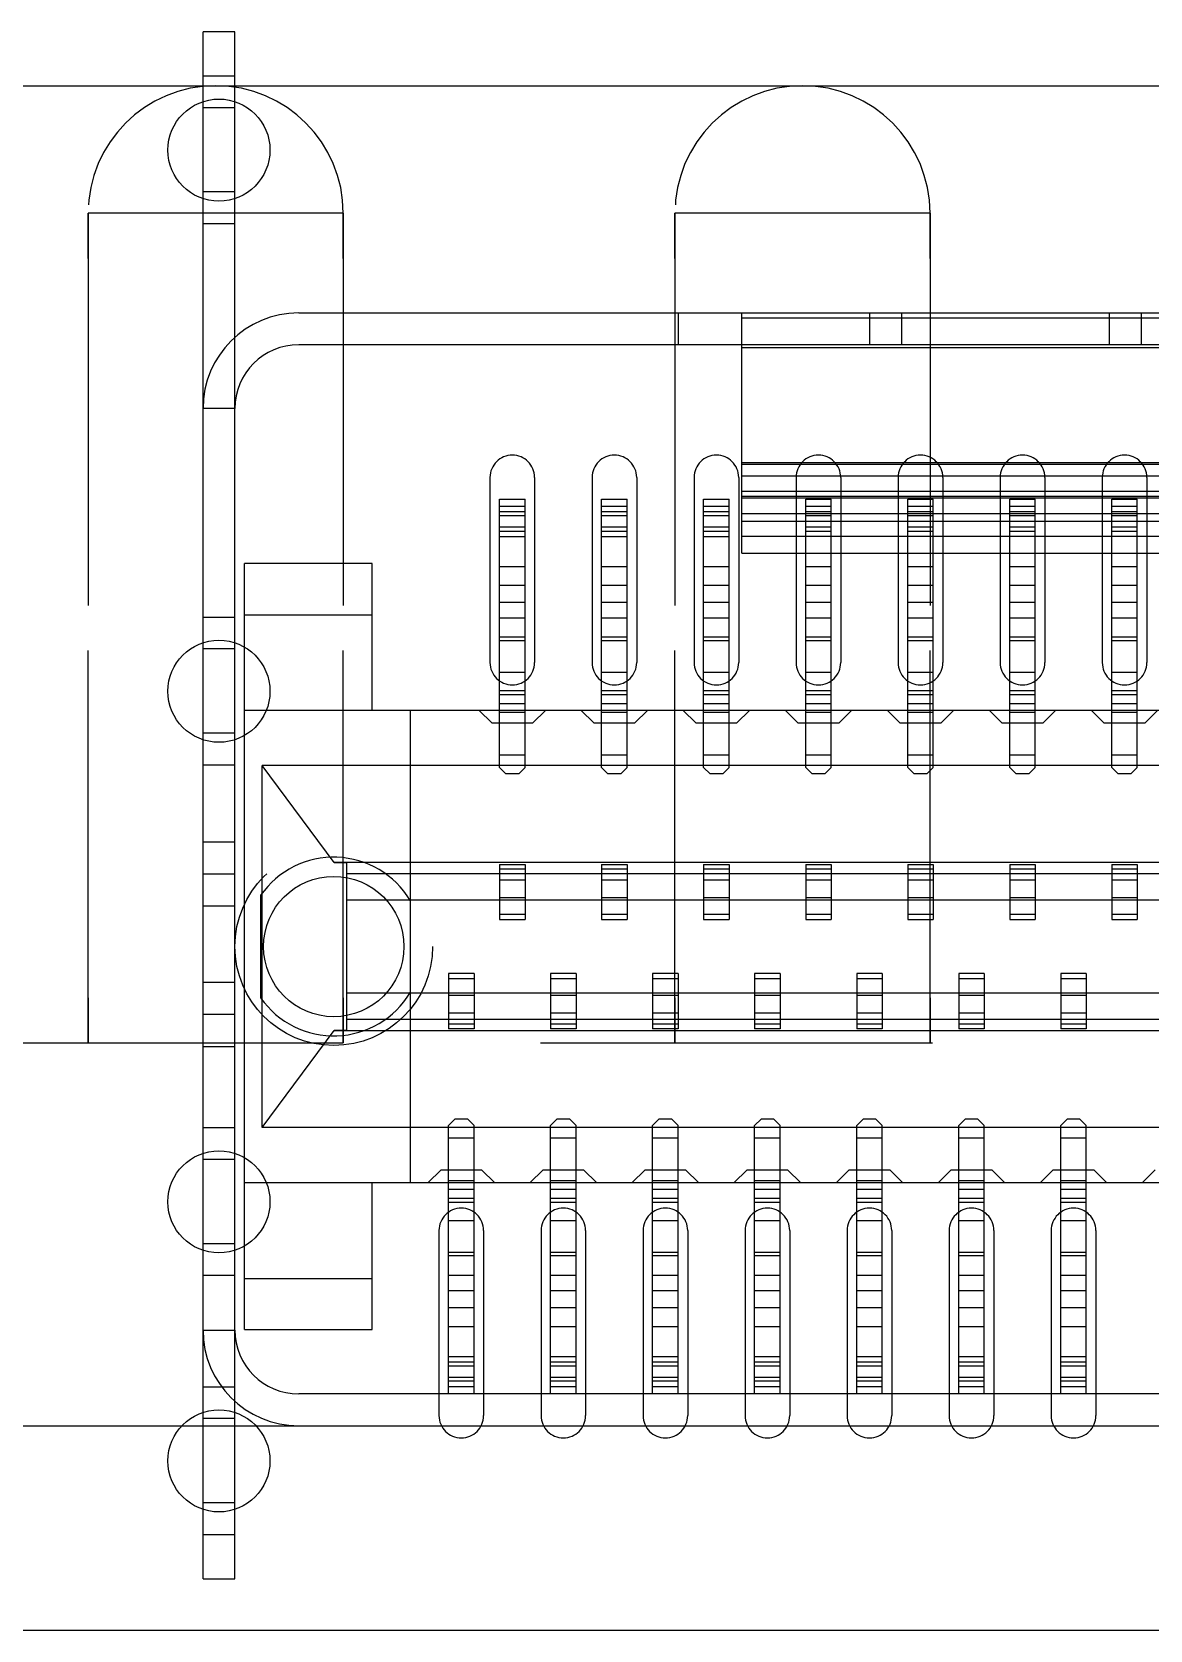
# Model space of a CAD drawing. Header units: millimetres. Extents: x 753 to 1632, y 352 to 973.
# Drawn here: x 1023.68 to 1032.45, y 761.05 to 773.57 of the extents above; entities that cross this region are included whole.
import ezdxf

# ---------------------------------------------------------------- set-up
doc = ezdxf.new("R2010")
doc.units = ezdxf.units.MM
doc.header["$LTSCALE"] = 30.734
doc.linetypes.add('HIDDEN', pattern=[0.2, 0.1, -0.1])
doc.layers.get('0').update_dxf_attribs({"linetype": 'CONTINUOUS'})
for name, color, linetype in [('02___PRT_ALL_AXES', 7, 'CONTINUOUS'), ('5_ALL_CURVES', 7, 'CONTINUOUS'), ('CURVES', 7, 'CONTINUOUS'), ('DEFAULT_2', 8, 'HIDDEN')]:
    doc.layers.add(name, color=color, linetype=linetype)

msp = doc.modelspace()

# ---------------------------------------------------------------- linework, layer by layer
at = {"color": 6, "linetype": 'Continuous'}
for p, q in [((1025.02568, 761.44797), (1025.02568, 773.56867)), ((1025.27568, 773.56867), (1025.02568, 773.56867)), ((1025.27568, 761.44797), (1025.27568, 773.56867)), ((1025.02568, 773.22524), (1025.27568, 773.22524)), ((1025.27568, 772.97524), (1025.02568, 772.97524)), ((1025.27568, 772.31524), (1025.02568, 772.31524)), ((1025.27568, 772.06524), (1025.02568, 772.06524)), ((1025.77568, 771.36797), (1042.32568, 771.36797)), ((1028.75068, 771.36797), (1028.75068, 771.11797)), ((1029.25068, 769.48496), (1029.25068, 771.36797)), ((1038.85068, 771.32622), (1029.25068, 771.32622)), ((1030.25068, 771.36797), (1030.25068, 771.11797)), ((1030.50068, 771.36797), (1030.50068, 771.11797)), ((1032.13068, 771.36797), (1032.13068, 771.11797)), ((1032.38068, 771.36797), (1032.38068, 771.11797)), ((1042.32568, 771.11797), (1025.77568, 771.11797)), ((1029.25068, 771.09704), (1038.85068, 771.09704)), ((1025.27568, 770.61797), (1025.02568, 770.61797)), ((1029.25068, 770.19643), (1038.85068, 770.19643)), ((1038.85068, 770.17959), (1029.25068, 770.17959)), ((1029.25068, 770.09172), (1038.85068, 770.09172)), ((1038.85068, 769.9673), (1029.25068, 769.9673)), ((1038.85068, 769.92959), (1029.25068, 769.92959)), ((1038.85068, 769.91495), (1029.25068, 769.91495)), ((1027.35068, 767.80494), (1027.35068, 769.90864)), ((1027.35068, 769.90856), (1027.55068, 769.90856)), ((1027.55068, 769.84965), (1027.35068, 769.84965)), ((1027.55068, 769.80823), (1027.35068, 769.80823)), ((1027.55068, 767.80494), (1027.55068, 769.90864)), ((1028.15068, 767.80494), (1028.15068, 769.90864)), ((1028.15068, 769.90856), (1028.35068, 769.90856)), ((1028.35068, 769.84965), (1028.15068, 769.84965)), ((1028.35068, 769.80823), (1028.15068, 769.80823)), ((1028.35068, 767.80494), (1028.35068, 769.90864)), ((1028.95068, 767.80494), (1028.95068, 769.90864)), ((1028.95068, 769.90856), (1029.15068, 769.90856)), ((1029.15068, 769.84965), (1028.95068, 769.84965)), ((1029.15068, 769.80823), (1028.95068, 769.80823)), ((1029.15068, 767.80494), (1029.15068, 769.90864)), ((1038.85068, 769.79354), (1029.25068, 769.79354)), ((1029.75068, 767.80494), (1029.75068, 769.90864)), ((1029.75068, 769.90856), (1029.95068, 769.90856)), ((1029.95068, 769.84965), (1029.75068, 769.84965)), ((1029.95068, 769.80823), (1029.75068, 769.80823)), ((1029.95068, 767.80494), (1029.95068, 769.90864)), ((1030.55068, 767.80494), (1030.55068, 769.90864)), ((1030.55068, 769.90856), (1030.75068, 769.90856)), ((1030.75068, 769.84965), (1030.55068, 769.84965)), ((1030.75068, 769.80823), (1030.55068, 769.80823)), ((1030.75068, 767.80494), (1030.75068, 769.90864)), ((1031.35068, 767.80494), (1031.35068, 769.90864)), ((1031.35068, 769.90856), (1031.55068, 769.90856)), ((1031.55068, 769.84965), (1031.35068, 769.84965)), ((1031.55068, 769.80823), (1031.35068, 769.80823)), ((1031.55068, 767.80494), (1031.55068, 769.90864)), ((1032.15068, 767.80494), (1032.15068, 769.90864)), ((1032.15068, 769.90856), (1032.35068, 769.90856)), ((1032.35068, 769.84965), (1032.15068, 769.84965)), ((1032.35068, 769.80823), (1032.15068, 769.80823)), ((1032.35068, 767.80494), (1032.35068, 769.90864)), ((1027.35068, 769.77894), (1027.55068, 769.77894)), ((1027.55068, 769.68752), (1027.35068, 769.68752)), ((1028.15068, 769.77894), (1028.35068, 769.77894)), ((1028.35068, 769.68752), (1028.15068, 769.68752)), ((1028.95068, 769.77894), (1029.15068, 769.77894)), ((1029.15068, 769.68752), (1028.95068, 769.68752)), ((1029.25068, 769.73496), (1038.85068, 769.73496)), ((1029.75068, 769.77894), (1029.95068, 769.77894)), ((1029.95068, 769.68752), (1029.75068, 769.68752)), ((1030.55068, 769.77894), (1030.75068, 769.77894)), ((1030.75068, 769.68752), (1030.55068, 769.68752)), ((1031.35068, 769.77894), (1031.55068, 769.77894)), ((1031.55068, 769.68752), (1031.35068, 769.68752)), ((1032.15068, 769.77894), (1032.35068, 769.77894)), ((1032.35068, 769.68752), (1032.15068, 769.68752)), ((1027.55068, 769.65583), (1027.35068, 769.65583)), ((1027.35068, 769.61681), (1027.55068, 769.61681)), ((1028.35068, 769.65583), (1028.15068, 769.65583)), ((1028.15068, 769.61681), (1028.35068, 769.61681)), ((1029.15068, 769.65583), (1028.95068, 769.65583)), ((1028.95068, 769.61681), (1029.15068, 769.61681)), ((1038.85068, 769.61676), (1029.25068, 769.61676)), ((1029.95068, 769.65583), (1029.75068, 769.65583)), ((1030.75068, 769.65583), (1030.55068, 769.65583)), ((1031.55068, 769.65583), (1031.35068, 769.65583)), ((1032.35068, 769.65583), (1032.15068, 769.65583)), ((1029.25068, 769.48496), (1038.85068, 769.48496)), ((1025.35068, 763.40297), (1025.35068, 769.40297)), ((1026.35068, 769.40297), (1025.35068, 769.40297)), ((1026.35068, 768.25494), (1026.35068, 769.40297)), ((1027.55068, 769.37912), (1027.35068, 769.37912)), ((1028.35068, 769.37912), (1028.15068, 769.37912)), ((1029.15068, 769.37912), (1028.95068, 769.37912)), ((1029.95068, 769.37912), (1029.75068, 769.37912)), ((1030.75068, 769.37912), (1030.55068, 769.37912)), ((1031.55068, 769.37912), (1031.35068, 769.37912)), ((1032.35068, 769.37912), (1032.15068, 769.37912)), ((1027.55068, 769.23129), (1027.35068, 769.23129)), ((1028.35068, 769.23129), (1028.15068, 769.23129)), ((1029.15068, 769.23129), (1028.95068, 769.23129)), ((1029.95068, 769.23129), (1029.75068, 769.23129)), ((1030.75068, 769.23129), (1030.55068, 769.23129)), ((1031.55068, 769.23129), (1031.35068, 769.23129)), ((1032.35068, 769.23129), (1032.15068, 769.23129)), ((1027.35068, 769.09985), (1027.55068, 769.09985)), ((1028.15068, 769.09985), (1028.35068, 769.09985)), ((1028.95068, 769.09985), (1029.15068, 769.09985)), ((1029.75068, 769.09985), (1029.95068, 769.09985)), ((1030.55068, 769.09985), (1030.75068, 769.09985)), ((1031.35068, 769.09985), (1031.55068, 769.09985)), ((1032.15068, 769.09985), (1032.35068, 769.09985)), ((1025.02568, 768.98454), (1025.27568, 768.98454)), ((1025.35068, 769.00297), (1026.35068, 769.00297)), ((1027.35068, 768.97912), (1027.55068, 768.97912)), ((1028.15068, 768.97912), (1028.35068, 768.97912)), ((1028.95068, 768.97912), (1029.15068, 768.97912)), ((1029.75068, 768.97912), (1029.95068, 768.97912)), ((1030.55068, 768.97912), (1030.75068, 768.97912)), ((1031.35068, 768.97912), (1031.55068, 768.97912)), ((1032.15068, 768.97912), (1032.35068, 768.97912)), ((1027.55068, 768.82672), (1027.35068, 768.82672)), ((1027.55068, 768.79743), (1027.35068, 768.79743)), ((1028.35068, 768.82672), (1028.15068, 768.82672)), ((1028.35068, 768.79743), (1028.15068, 768.79743)), ((1029.15068, 768.82672), (1028.95068, 768.82672)), ((1029.15068, 768.79743), (1028.95068, 768.79743)), ((1029.95068, 768.82672), (1029.75068, 768.82672)), ((1029.95068, 768.79743), (1029.75068, 768.79743)), ((1030.75068, 768.82672), (1030.55068, 768.82672)), ((1030.75068, 768.79743), (1030.55068, 768.79743)), ((1031.55068, 768.82672), (1031.35068, 768.82672)), ((1031.55068, 768.79743), (1031.35068, 768.79743)), ((1032.35068, 768.82672), (1032.15068, 768.82672)), ((1032.35068, 768.79743), (1032.15068, 768.79743)), ((1025.27568, 768.73454), (1025.02568, 768.73454)), ((1027.55068, 768.55058), (1027.35068, 768.55058)), ((1028.35068, 768.55058), (1028.15068, 768.55058)), ((1029.15068, 768.55058), (1028.95068, 768.55058)), ((1029.95068, 768.55058), (1029.75068, 768.55058)), ((1030.75068, 768.55058), (1030.55068, 768.55058)), ((1031.55068, 768.55058), (1031.35068, 768.55058)), ((1032.35068, 768.55058), (1032.15068, 768.55058)), ((1027.35068, 768.40916), (1027.55068, 768.40916)), ((1028.15068, 768.40916), (1028.35068, 768.40916)), ((1028.95068, 768.40916), (1029.15068, 768.40916)), ((1029.75068, 768.40916), (1029.95068, 768.40916)), ((1030.55068, 768.40916), (1030.75068, 768.40916)), ((1031.35068, 768.40916), (1031.55068, 768.40916)), ((1032.15068, 768.40916), (1032.35068, 768.40916)), ((1027.35068, 768.3777), (1027.55068, 768.3777)), ((1027.55068, 768.30345), (1027.35068, 768.30345)), ((1028.15068, 768.3777), (1028.35068, 768.3777)), ((1028.35068, 768.30345), (1028.15068, 768.30345)), ((1028.95068, 768.3777), (1029.15068, 768.3777)), ((1029.15068, 768.30345), (1028.95068, 768.30345)), ((1029.75068, 768.3777), (1029.95068, 768.3777)), ((1029.95068, 768.30345), (1029.75068, 768.30345)), ((1030.55068, 768.3777), (1030.75068, 768.3777)), ((1030.75068, 768.30345), (1030.55068, 768.30345)), ((1031.35068, 768.3777), (1031.55068, 768.3777)), ((1031.55068, 768.30345), (1031.35068, 768.30345)), ((1032.15068, 768.3777), (1032.35068, 768.3777)), ((1032.35068, 768.30345), (1032.15068, 768.30345)), ((1025.35068, 768.25494), (1042.75068, 768.25494)), ((1026.65068, 768.25494), (1026.65068, 764.55101)), ((1027.18863, 768.25494), (1027.29191, 768.15345)), ((1027.55068, 768.23628), (1027.35068, 768.23628)), ((1027.71273, 768.25494), (1027.60946, 768.15345)), ((1027.98863, 768.25494), (1028.09191, 768.15345)), ((1028.35068, 768.23628), (1028.15068, 768.23628)), ((1028.51273, 768.25494), (1028.40946, 768.15345)), ((1028.78863, 768.25494), (1028.89191, 768.15345)), ((1029.15068, 768.23628), (1028.95068, 768.23628)), ((1029.31273, 768.25494), (1029.20946, 768.15345)), ((1029.58863, 768.25494), (1029.69191, 768.15345)), ((1029.95068, 768.23628), (1029.75068, 768.23628)), ((1030.11273, 768.25494), (1030.00946, 768.15345)), ((1030.38863, 768.25494), (1030.49191, 768.15345)), ((1030.75068, 768.23628), (1030.55068, 768.23628)), ((1030.91273, 768.25494), (1030.80946, 768.15345)), ((1031.18863, 768.25494), (1031.29191, 768.15345)), ((1031.55068, 768.23628), (1031.35068, 768.23628)), ((1031.71273, 768.25494), (1031.60946, 768.15345)), ((1031.98863, 768.25494), (1032.09191, 768.15345)), ((1032.35068, 768.23628), (1032.15068, 768.23628)), ((1032.51273, 768.25494), (1032.40946, 768.15345)), ((1025.27568, 768.07454), (1025.02568, 768.07454)), ((1027.60946, 768.15345), (1027.29191, 768.15345)), ((1028.40946, 768.15345), (1028.09191, 768.15345)), ((1029.20946, 768.15345), (1028.89191, 768.15345)), ((1030.00946, 768.15345), (1029.69191, 768.15345)), ((1030.80946, 768.15345), (1030.49191, 768.15345)), ((1031.60946, 768.15345), (1031.29191, 768.15345)), ((1032.40946, 768.15345), (1032.09191, 768.15345)), ((1025.27568, 767.82454), (1025.02568, 767.82454)), ((1025.49028, 764.98502), (1025.49028, 767.82092)), ((1026.0543, 767.06167), (1025.49028, 767.82092)), ((1042.61108, 767.82092), (1025.49028, 767.82092)), ((1027.35068, 767.90494), (1027.55068, 767.90494)), ((1027.35068, 767.80494), (1027.40068, 767.75494)), ((1027.55068, 767.80494), (1027.50068, 767.75494)), ((1028.15068, 767.90494), (1028.35068, 767.90494)), ((1028.15068, 767.80494), (1028.20068, 767.75494)), ((1028.35068, 767.80494), (1028.30068, 767.75494)), ((1028.95068, 767.90494), (1029.15068, 767.90494)), ((1028.95068, 767.80494), (1029.00068, 767.75494)), ((1029.15068, 767.80494), (1029.10068, 767.75494)), ((1029.75068, 767.90494), (1029.95068, 767.90494)), ((1029.75068, 767.80494), (1029.80068, 767.75494)), ((1029.95068, 767.80494), (1029.90068, 767.75494)), ((1030.55068, 767.90494), (1030.75068, 767.90494)), ((1030.55068, 767.80494), (1030.60068, 767.75494)), ((1030.75068, 767.80494), (1030.70068, 767.75494)), ((1031.35068, 767.90494), (1031.55068, 767.90494)), ((1031.35068, 767.80494), (1031.40068, 767.75494)), ((1031.55068, 767.80494), (1031.50068, 767.75494)), ((1032.15068, 767.90494), (1032.35068, 767.90494)), ((1032.15068, 767.80494), (1032.20068, 767.75494)), ((1032.35068, 767.80494), (1032.30068, 767.75494)), ((1027.50068, 767.75494), (1027.40068, 767.75494)), ((1028.30068, 767.75494), (1028.20068, 767.75494)), ((1029.10068, 767.75494), (1029.00068, 767.75494)), ((1029.90068, 767.75494), (1029.80068, 767.75494)), ((1030.70068, 767.75494), (1030.60068, 767.75494)), ((1031.50068, 767.75494), (1031.40068, 767.75494)), ((1032.30068, 767.75494), (1032.20068, 767.75494)), ((1025.27568, 767.22075), (1025.02568, 767.22075)), ((1042.04706, 767.06167), (1026.0543, 767.06167)), ((1026.0543, 767.06167), (1026.15068, 767.0594)), ((1026.15068, 767.0594), (1026.15068, 765.74654)), ((1027.35068, 767.04662), (1027.35068, 766.61521)), ((1027.35068, 767.04662), (1027.55068, 767.04662)), ((1027.55068, 767.04662), (1027.55068, 766.61521)), ((1028.15068, 767.04662), (1028.15068, 766.61521)), ((1028.15068, 767.04662), (1028.35068, 767.04662)), ((1028.35068, 767.04662), (1028.35068, 766.61521)), ((1028.95068, 767.04662), (1028.95068, 766.61521)), ((1028.95068, 767.04662), (1029.15068, 767.04662)), ((1029.15068, 767.04662), (1029.15068, 766.61521)), ((1029.75068, 767.04662), (1029.75068, 766.61521)), ((1029.75068, 767.04662), (1029.95068, 767.04662)), ((1029.95068, 767.04662), (1029.95068, 766.61521)), ((1030.55068, 767.04662), (1030.55068, 766.61521)), ((1030.55068, 767.04662), (1030.75068, 767.04662)), ((1030.75068, 767.04662), (1030.75068, 766.61521)), ((1031.35068, 767.04662), (1031.35068, 766.61521)), ((1031.35068, 767.04662), (1031.55068, 767.04662)), ((1031.55068, 767.04662), (1031.55068, 766.61521)), ((1032.15068, 767.04662), (1032.15068, 766.61521)), ((1032.15068, 767.04662), (1032.35068, 767.04662)), ((1032.35068, 767.04662), (1032.35068, 766.61521)), ((1025.27568, 766.97075), (1025.02568, 766.97075)), ((1041.95068, 766.97146), (1026.15068, 766.97146)), ((1027.55068, 767.00836), (1027.35068, 767.00836)), ((1027.35068, 766.92477), (1027.55068, 766.92477)), ((1028.35068, 767.00836), (1028.15068, 767.00836)), ((1028.15068, 766.92477), (1028.35068, 766.92477)), ((1029.15068, 767.00836), (1028.95068, 767.00836)), ((1028.95068, 766.92477), (1029.15068, 766.92477)), ((1029.95068, 767.00836), (1029.75068, 767.00836)), ((1029.75068, 766.92477), (1029.95068, 766.92477)), ((1030.75068, 767.00836), (1030.55068, 767.00836)), ((1030.55068, 766.92477), (1030.75068, 766.92477)), ((1031.55068, 767.00836), (1031.35068, 767.00836)), ((1031.35068, 766.92477), (1031.55068, 766.92477)), ((1032.35068, 767.00836), (1032.15068, 767.00836)), ((1032.15068, 766.92477), (1032.35068, 766.92477)), ((1025.47768, 766.80506), (1025.47768, 766.00089)), ((1027.35068, 766.78691), (1027.55068, 766.78691)), ((1028.15068, 766.78691), (1028.35068, 766.78691)), ((1028.95068, 766.78691), (1029.15068, 766.78691)), ((1029.75068, 766.78691), (1029.95068, 766.78691)), ((1030.55068, 766.78691), (1030.75068, 766.78691)), ((1031.35068, 766.78691), (1031.55068, 766.78691)), ((1032.15068, 766.78691), (1032.35068, 766.78691)), ((1025.02568, 766.72075), (1025.27568, 766.72075)), ((1026.15068, 766.76797), (1041.95068, 766.76797)), ((1027.55068, 766.65452), (1027.35068, 766.65452)), ((1027.35068, 766.61521), (1027.55068, 766.61521)), ((1028.35068, 766.65452), (1028.15068, 766.65452)), ((1028.15068, 766.61521), (1028.35068, 766.61521)), ((1029.15068, 766.65452), (1028.95068, 766.65452)), ((1028.95068, 766.61521), (1029.15068, 766.61521)), ((1029.95068, 766.65452), (1029.75068, 766.65452)), ((1029.75068, 766.61521), (1029.95068, 766.61521)), ((1030.75068, 766.65452), (1030.55068, 766.65452)), ((1030.55068, 766.61521), (1030.75068, 766.61521)), ((1031.55068, 766.65452), (1031.35068, 766.65452)), ((1031.35068, 766.61521), (1031.55068, 766.61521)), ((1032.35068, 766.65452), (1032.15068, 766.65452)), ((1032.15068, 766.61521), (1032.35068, 766.61521)), ((1026.95068, 766.19074), (1026.95068, 765.75933)), ((1027.15068, 766.19074), (1026.95068, 766.19074)), ((1027.15068, 766.19074), (1027.15068, 765.75933)), ((1027.75068, 766.19074), (1027.75068, 765.75933)), ((1027.95068, 766.19074), (1027.75068, 766.19074)), ((1027.95068, 766.19074), (1027.95068, 765.75933)), ((1028.55068, 766.19074), (1028.55068, 765.75933)), ((1028.75068, 766.19074), (1028.55068, 766.19074)), ((1028.75068, 766.19074), (1028.75068, 765.75933)), ((1029.35068, 766.19074), (1029.35068, 765.75933)), ((1029.55068, 766.19074), (1029.35068, 766.19074)), ((1029.55068, 766.19074), (1029.55068, 765.75933)), ((1030.15068, 766.19074), (1030.15068, 765.75933)), ((1030.35068, 766.19074), (1030.15068, 766.19074)), ((1030.35068, 766.19074), (1030.35068, 765.75933)), ((1030.95068, 766.19074), (1030.95068, 765.75933)), ((1031.15068, 766.19074), (1030.95068, 766.19074)), ((1031.15068, 766.19074), (1031.15068, 765.75933)), ((1031.75068, 766.19074), (1031.75068, 765.75933)), ((1031.95068, 766.19074), (1031.75068, 766.19074)), ((1031.95068, 766.19074), (1031.95068, 765.75933)), ((1025.27568, 766.12075), (1025.02568, 766.12075)), ((1041.95068, 766.03797), (1026.15068, 766.03797)), ((1026.95068, 766.15143), (1027.15068, 766.15143)), ((1027.75068, 766.15143), (1027.95068, 766.15143)), ((1028.55068, 766.15143), (1028.75068, 766.15143)), ((1029.35068, 766.15143), (1029.55068, 766.15143)), ((1030.15068, 766.15143), (1030.35068, 766.15143)), ((1030.95068, 766.15143), (1031.15068, 766.15143)), ((1031.75068, 766.15143), (1031.95068, 766.15143)), ((1027.15068, 766.01904), (1026.95068, 766.01904)), ((1027.95068, 766.01904), (1027.75068, 766.01904)), ((1028.75068, 766.01904), (1028.55068, 766.01904)), ((1029.55068, 766.01904), (1029.35068, 766.01904)), ((1030.35068, 766.01904), (1030.15068, 766.01904)), ((1031.15068, 766.01904), (1030.95068, 766.01904)), ((1031.95068, 766.01904), (1031.75068, 766.01904)), ((1025.27568, 765.87075), (1025.02568, 765.87075)), ((1026.15068, 765.83448), (1041.95068, 765.83448)), ((1027.15068, 765.88118), (1026.95068, 765.88118)), ((1026.95068, 765.79758), (1027.15068, 765.79758)), ((1027.95068, 765.88118), (1027.75068, 765.88118)), ((1027.75068, 765.79758), (1027.95068, 765.79758)), ((1028.75068, 765.88118), (1028.55068, 765.88118)), ((1028.55068, 765.79758), (1028.75068, 765.79758)), ((1029.55068, 765.88118), (1029.35068, 765.88118)), ((1029.35068, 765.79758), (1029.55068, 765.79758)), ((1030.35068, 765.88118), (1030.15068, 765.88118)), ((1030.15068, 765.79758), (1030.35068, 765.79758)), ((1031.15068, 765.88118), (1030.95068, 765.88118)), ((1030.95068, 765.79758), (1031.15068, 765.79758)), ((1031.95068, 765.88118), (1031.75068, 765.88118)), ((1031.75068, 765.79758), (1031.95068, 765.79758)), ((1025.49028, 764.98502), (1026.0543, 765.74428)), ((1026.15068, 765.74654), (1026.0543, 765.74428)), ((1026.0543, 765.74428), (1042.04706, 765.74428)), ((1027.15068, 765.75933), (1026.95068, 765.75933)), ((1027.95068, 765.75933), (1027.75068, 765.75933)), ((1028.75068, 765.75933), (1028.55068, 765.75933)), ((1029.55068, 765.75933), (1029.35068, 765.75933)), ((1030.35068, 765.75933), (1030.15068, 765.75933)), ((1031.15068, 765.75933), (1030.95068, 765.75933)), ((1031.95068, 765.75933), (1031.75068, 765.75933)), ((1025.02568, 765.62075), (1025.27568, 765.62075)), ((1027.00068, 765.05101), (1026.95068, 765.00101)), ((1027.10068, 765.05101), (1027.00068, 765.05101)), ((1027.10068, 765.05101), (1027.15068, 765.00101)), ((1027.80068, 765.05101), (1027.75068, 765.00101)), ((1027.90068, 765.05101), (1027.80068, 765.05101)), ((1027.90068, 765.05101), (1027.95068, 765.00101)), ((1028.60068, 765.05101), (1028.55068, 765.00101)), ((1028.70068, 765.05101), (1028.60068, 765.05101)), ((1028.70068, 765.05101), (1028.75068, 765.00101)), ((1029.40068, 765.05101), (1029.35068, 765.00101)), ((1029.50068, 765.05101), (1029.40068, 765.05101)), ((1029.50068, 765.05101), (1029.55068, 765.00101)), ((1030.20068, 765.05101), (1030.15068, 765.00101)), ((1030.30068, 765.05101), (1030.20068, 765.05101)), ((1030.30068, 765.05101), (1030.35068, 765.00101)), ((1031.00068, 765.05101), (1030.95068, 765.00101)), ((1031.10068, 765.05101), (1031.00068, 765.05101)), ((1031.10068, 765.05101), (1031.15068, 765.00101)), ((1031.80068, 765.05101), (1031.75068, 765.00101)), ((1031.90068, 765.05101), (1031.80068, 765.05101)), ((1031.90068, 765.05101), (1031.95068, 765.00101)), ((1025.02568, 764.98454), (1025.27568, 764.98454)), ((1042.61108, 764.98502), (1025.49028, 764.98502)), ((1026.95068, 762.8973), (1026.95068, 765.00101)), ((1027.15068, 762.8973), (1027.15068, 765.00101)), ((1027.75068, 762.8973), (1027.75068, 765.00101)), ((1027.95068, 762.8973), (1027.95068, 765.00101)), ((1028.55068, 762.8973), (1028.55068, 765.00101)), ((1028.75068, 762.8973), (1028.75068, 765.00101)), ((1029.35068, 762.8973), (1029.35068, 765.00101)), ((1029.55068, 762.8973), (1029.55068, 765.00101)), ((1030.15068, 762.8973), (1030.15068, 765.00101)), ((1030.35068, 762.8973), (1030.35068, 765.00101)), ((1030.95068, 762.8973), (1030.95068, 765.00101)), ((1031.15068, 762.8973), (1031.15068, 765.00101)), ((1031.75068, 762.8973), (1031.75068, 765.00101)), ((1031.95068, 762.8973), (1031.95068, 765.00101)), ((1027.15068, 764.90101), (1026.95068, 764.90101)), ((1027.95068, 764.90101), (1027.75068, 764.90101)), ((1028.75068, 764.90101), (1028.55068, 764.90101)), ((1029.55068, 764.90101), (1029.35068, 764.90101)), ((1030.35068, 764.90101), (1030.15068, 764.90101)), ((1031.15068, 764.90101), (1030.95068, 764.90101)), ((1031.95068, 764.90101), (1031.75068, 764.90101)), ((1025.27568, 764.73454), (1025.02568, 764.73454)), ((1026.89191, 764.65249), (1026.78863, 764.55101)), ((1026.89191, 764.65249), (1027.20946, 764.65249)), ((1027.20946, 764.65249), (1027.31273, 764.55101)), ((1027.69191, 764.65249), (1027.58863, 764.55101)), ((1027.69191, 764.65249), (1028.00946, 764.65249)), ((1028.00946, 764.65249), (1028.11273, 764.55101)), ((1028.49191, 764.65249), (1028.38863, 764.55101)), ((1028.49191, 764.65249), (1028.80946, 764.65249)), ((1028.80946, 764.65249), (1028.91273, 764.55101)), ((1029.29191, 764.65249), (1029.18863, 764.55101)), ((1029.29191, 764.65249), (1029.60946, 764.65249)), ((1029.60946, 764.65249), (1029.71273, 764.55101)), ((1030.09191, 764.65249), (1029.98863, 764.55101)), ((1030.09191, 764.65249), (1030.40946, 764.65249)), ((1030.40946, 764.65249), (1030.51273, 764.55101)), ((1030.89191, 764.65249), (1030.78863, 764.55101)), ((1030.89191, 764.65249), (1031.20946, 764.65249)), ((1031.20946, 764.65249), (1031.31273, 764.55101)), ((1031.69191, 764.65249), (1031.58863, 764.55101)), ((1031.69191, 764.65249), (1032.00946, 764.65249)), ((1032.00946, 764.65249), (1032.11273, 764.55101)), ((1032.49191, 764.65249), (1032.38863, 764.55101)), ((1042.75068, 764.55101), (1025.35068, 764.55101)), ((1026.35068, 763.40297), (1026.35068, 764.55101)), ((1026.95068, 764.56966), (1027.15068, 764.56966)), ((1027.75068, 764.56966), (1027.95068, 764.56966)), ((1028.55068, 764.56966), (1028.75068, 764.56966)), ((1029.35068, 764.56966), (1029.55068, 764.56966)), ((1030.15068, 764.56966), (1030.35068, 764.56966)), ((1030.95068, 764.56966), (1031.15068, 764.56966)), ((1031.75068, 764.56966), (1031.95068, 764.56966)), ((1026.95068, 764.50249), (1027.15068, 764.50249)), ((1027.15068, 764.42824), (1026.95068, 764.42824)), ((1027.75068, 764.50249), (1027.95068, 764.50249)), ((1027.95068, 764.42824), (1027.75068, 764.42824)), ((1028.55068, 764.50249), (1028.75068, 764.50249)), ((1028.75068, 764.42824), (1028.55068, 764.42824)), ((1029.35068, 764.50249), (1029.55068, 764.50249)), ((1029.55068, 764.42824), (1029.35068, 764.42824)), ((1030.15068, 764.50249), (1030.35068, 764.50249)), ((1030.35068, 764.42824), (1030.15068, 764.42824)), ((1030.95068, 764.50249), (1031.15068, 764.50249)), ((1031.15068, 764.42824), (1030.95068, 764.42824)), ((1031.75068, 764.50249), (1031.95068, 764.50249)), ((1031.95068, 764.42824), (1031.75068, 764.42824)), ((1027.15068, 764.39678), (1026.95068, 764.39678)), ((1027.95068, 764.39678), (1027.75068, 764.39678)), ((1028.75068, 764.39678), (1028.55068, 764.39678)), ((1029.55068, 764.39678), (1029.35068, 764.39678)), ((1030.35068, 764.39678), (1030.15068, 764.39678)), ((1031.15068, 764.39678), (1030.95068, 764.39678)), ((1031.95068, 764.39678), (1031.75068, 764.39678)), ((1026.95068, 764.25536), (1027.15068, 764.25536)), ((1027.75068, 764.25536), (1027.95068, 764.25536)), ((1028.55068, 764.25536), (1028.75068, 764.25536)), ((1029.35068, 764.25536), (1029.55068, 764.25536)), ((1030.15068, 764.25536), (1030.35068, 764.25536)), ((1030.95068, 764.25536), (1031.15068, 764.25536)), ((1031.75068, 764.25536), (1031.95068, 764.25536)), ((1025.27568, 764.07454), (1025.02568, 764.07454)), ((1026.95068, 764.00851), (1027.15068, 764.00851)), ((1027.15068, 763.97922), (1026.95068, 763.97922)), ((1027.75068, 764.00851), (1027.95068, 764.00851)), ((1027.95068, 763.97922), (1027.75068, 763.97922)), ((1028.55068, 764.00851), (1028.75068, 764.00851)), ((1028.75068, 763.97922), (1028.55068, 763.97922)), ((1029.35068, 764.00851), (1029.55068, 764.00851)), ((1029.55068, 763.97922), (1029.35068, 763.97922)), ((1030.15068, 764.00851), (1030.35068, 764.00851)), ((1030.35068, 763.97922), (1030.15068, 763.97922)), ((1030.95068, 764.00851), (1031.15068, 764.00851)), ((1031.15068, 763.97922), (1030.95068, 763.97922)), ((1031.75068, 764.00851), (1031.95068, 764.00851)), ((1031.95068, 763.97922), (1031.75068, 763.97922)), ((1025.27568, 763.82454), (1025.02568, 763.82454)), ((1025.35068, 763.80297), (1026.35068, 763.80297)), ((1027.15068, 763.82682), (1026.95068, 763.82682)), ((1027.95068, 763.82682), (1027.75068, 763.82682)), ((1028.75068, 763.82682), (1028.55068, 763.82682)), ((1029.55068, 763.82682), (1029.35068, 763.82682)), ((1030.35068, 763.82682), (1030.15068, 763.82682)), ((1031.15068, 763.82682), (1030.95068, 763.82682)), ((1031.95068, 763.82682), (1031.75068, 763.82682)), ((1027.15068, 763.7061), (1026.95068, 763.7061)), ((1027.95068, 763.7061), (1027.75068, 763.7061)), ((1028.75068, 763.7061), (1028.55068, 763.7061)), ((1029.55068, 763.7061), (1029.35068, 763.7061)), ((1030.35068, 763.7061), (1030.15068, 763.7061)), ((1031.15068, 763.7061), (1030.95068, 763.7061)), ((1031.95068, 763.7061), (1031.75068, 763.7061)), ((1026.95068, 763.57465), (1027.15068, 763.57465)), ((1027.75068, 763.57465), (1027.95068, 763.57465)), ((1028.55068, 763.57465), (1028.75068, 763.57465)), ((1029.35068, 763.57465), (1029.55068, 763.57465)), ((1030.15068, 763.57465), (1030.35068, 763.57465)), ((1030.95068, 763.57465), (1031.15068, 763.57465)), ((1031.75068, 763.57465), (1031.95068, 763.57465)), ((1025.35068, 763.40297), (1026.35068, 763.40297)), ((1026.95068, 763.42682), (1027.15068, 763.42682)), ((1027.75068, 763.42682), (1027.95068, 763.42682)), ((1028.55068, 763.42682), (1028.75068, 763.42682)), ((1029.35068, 763.42682), (1029.55068, 763.42682)), ((1030.15068, 763.42682), (1030.35068, 763.42682)), ((1030.95068, 763.42682), (1031.15068, 763.42682)), ((1031.75068, 763.42682), (1031.95068, 763.42682)), ((1025.02568, 763.39776), (1025.27568, 763.39776)), ((1027.15068, 763.18914), (1026.95068, 763.18914)), ((1026.95068, 763.15012), (1027.15068, 763.15012)), ((1027.95068, 763.18914), (1027.75068, 763.18914)), ((1027.75068, 763.15012), (1027.95068, 763.15012)), ((1028.75068, 763.18914), (1028.55068, 763.18914)), ((1028.55068, 763.15012), (1028.75068, 763.15012)), ((1029.55068, 763.18914), (1029.35068, 763.18914)), ((1029.35068, 763.15012), (1029.55068, 763.15012)), ((1030.35068, 763.18914), (1030.15068, 763.18914)), ((1030.15068, 763.15012), (1030.35068, 763.15012)), ((1031.15068, 763.18914), (1030.95068, 763.18914)), ((1030.95068, 763.15012), (1031.15068, 763.15012)), ((1031.95068, 763.18914), (1031.75068, 763.18914)), ((1031.75068, 763.15012), (1031.95068, 763.15012)), ((1026.95068, 763.11843), (1027.15068, 763.11843)), ((1027.15068, 763.02701), (1026.95068, 763.02701)), ((1027.75068, 763.11843), (1027.95068, 763.11843)), ((1027.95068, 763.02701), (1027.75068, 763.02701)), ((1028.55068, 763.11843), (1028.75068, 763.11843)), ((1028.75068, 763.02701), (1028.55068, 763.02701)), ((1029.35068, 763.11843), (1029.55068, 763.11843)), ((1029.55068, 763.02701), (1029.35068, 763.02701)), ((1030.15068, 763.11843), (1030.35068, 763.11843)), ((1030.35068, 763.02701), (1030.15068, 763.02701)), ((1030.95068, 763.11843), (1031.15068, 763.11843)), ((1031.15068, 763.02701), (1030.95068, 763.02701)), ((1031.75068, 763.11843), (1031.95068, 763.11843)), ((1031.95068, 763.02701), (1031.75068, 763.02701)), ((1025.02568, 762.95454), (1025.27568, 762.95454)), ((1027.15068, 762.99772), (1026.95068, 762.99772)), ((1026.95068, 762.9563), (1027.15068, 762.9563)), ((1027.95068, 762.99772), (1027.75068, 762.99772)), ((1027.75068, 762.9563), (1027.95068, 762.9563)), ((1028.75068, 762.99772), (1028.55068, 762.99772)), ((1028.55068, 762.9563), (1028.75068, 762.9563)), ((1029.55068, 762.99772), (1029.35068, 762.99772)), ((1029.35068, 762.9563), (1029.55068, 762.9563)), ((1030.35068, 762.99772), (1030.15068, 762.99772)), ((1030.15068, 762.9563), (1030.35068, 762.9563)), ((1031.15068, 762.99772), (1030.95068, 762.99772)), ((1030.95068, 762.9563), (1031.15068, 762.9563)), ((1031.95068, 762.99772), (1031.75068, 762.99772)), ((1031.75068, 762.9563), (1031.95068, 762.9563)), ((1042.87568, 762.89776), (1025.77568, 762.89776)), ((1025.27568, 762.70454), (1025.02568, 762.70454)), ((1025.27568, 762.04454), (1025.02568, 762.04454)), ((1025.27568, 761.79454), (1025.02568, 761.79454)), ((1025.02568, 761.44797), (1025.27568, 761.44797))]:
    msp.add_line(p, q, dxfattribs=at)
at = {"color": 7, "linetype": 'Continuous'}
for p, q in [((1020.52568, 773.14776), (1043.52568, 773.14776)), ((1007.02568, 761.04776), (1106.52568, 761.04776))]:
    msp.add_line(p, q, dxfattribs=at)
at = {"color": 3, "linetype": 'Continuous'}
msp.add_line((1007.02568, 762.64776), (1106.52568, 762.64776), dxfattribs=at)
at = {"color": 6, "linetype": 'Continuous'}
msp.add_circle((1026.05068, 766.40297), 0.55, dxfattribs=at)
for centre, radius, start, end in [((1025.77568, 770.61797), 0.75, 90, 180), ((1025.77568, 770.61797), 0.5, 90, 180), ((1026.05068, 766.40297), 0.7, 31.002719, 144.942039), ((1026.05068, 766.40297), 0.7, 215.057961, 328.997281), ((1025.77568, 763.39776), 0.75, 180, 270), ((1025.77568, 763.39776), 0.5, 180, 270)]:
    msp.add_arc(centre, radius, start, end, dxfattribs=at)
at = {"layer": '02___PRT_ALL_AXES', "color": 8, "linetype": 'HIDDEN'}
for p, q in [((1024.12568, 772.14776), (1024.12568, 765.64776)), ((1026.12568, 772.14776), (1026.12568, 765.64776)), ((1028.72568, 772.14776), (1028.72568, 765.64776)), ((1030.72568, 772.14776), (1030.72568, 765.64776)), ((1024.12568, 765.64776), (1026.12568, 765.64776)), ((1028.72568, 765.64776), (1030.72568, 765.64776))]:
    msp.add_line(p, q, dxfattribs=at)
at = {"layer": '5_ALL_CURVES', "color": 8, "linetype": 'HIDDEN'}
for p, q in [((1027.27568, 770.07797), (1027.27568, 768.62797)), ((1027.62568, 770.07797), (1027.62568, 768.62797)), ((1028.07568, 770.07797), (1028.07568, 768.62797)), ((1028.42568, 770.07797), (1028.42568, 768.62797)), ((1028.87568, 770.07797), (1028.87568, 768.62797)), ((1029.22568, 770.07797), (1029.22568, 768.62797)), ((1029.67568, 770.07797), (1029.67568, 768.62797)), ((1030.02568, 770.07797), (1030.02568, 768.62797)), ((1030.47568, 770.07797), (1030.47568, 768.62797)), ((1030.82568, 770.07797), (1030.82568, 768.62797)), ((1031.27568, 770.07797), (1031.27568, 768.62797)), ((1031.62568, 770.07797), (1031.62568, 768.62797)), ((1032.07568, 770.07797), (1032.07568, 768.62797)), ((1032.42568, 770.07797), (1032.42568, 768.62797)), ((1026.87568, 764.17797), (1026.87568, 762.72797)), ((1027.22568, 764.17797), (1027.22568, 762.72797)), ((1027.67568, 764.17797), (1027.67568, 762.72797)), ((1028.02568, 764.17797), (1028.02568, 762.72797)), ((1028.47568, 764.17797), (1028.47568, 762.72797)), ((1028.82568, 764.17797), (1028.82568, 762.72797)), ((1029.27568, 764.17797), (1029.27568, 762.72797)), ((1029.62568, 764.17797), (1029.62568, 762.72797)), ((1030.07568, 764.17797), (1030.07568, 762.72797)), ((1030.42568, 764.17797), (1030.42568, 762.72797)), ((1030.87568, 764.17797), (1030.87568, 762.72797)), ((1031.22568, 764.17797), (1031.22568, 762.72797)), ((1031.67568, 764.17797), (1031.67568, 762.72797)), ((1032.02568, 764.17797), (1032.02568, 762.72797))]:
    msp.add_line(p, q, dxfattribs=at)
for centre in [(1025.15068, 772.64297), (1025.15068, 768.40297), (1025.15068, 764.40297), (1025.15068, 762.37297)]:
    msp.add_circle(centre, 0.4, dxfattribs=at)
for centre, start, end in [((1027.45068, 770.07797), 0, 180), ((1028.25068, 770.07797), 0, 180), ((1029.05068, 770.07797), 0, 180), ((1029.85068, 770.07797), 0, 180), ((1030.65068, 770.07797), 0, 180), ((1031.45068, 770.07797), 0, 180), ((1032.25068, 770.07797), 0, 180), ((1027.45068, 768.62797), 180, 0), ((1028.25068, 768.62797), 180, 0), ((1029.05068, 768.62797), 180, 0), ((1029.85068, 768.62797), 180, 0), ((1030.65068, 768.62797), 180, 0), ((1031.45068, 768.62797), 180, 0), ((1032.25068, 768.62797), 180, 0), ((1027.05068, 764.17797), 0, 180), ((1027.85068, 764.17797), 0, 180), ((1028.65068, 764.17797), 0, 180), ((1029.45068, 764.17797), 0, 180), ((1030.25068, 764.17797), 0, 180), ((1031.05068, 764.17797), 0, 180), ((1031.85068, 764.17797), 0, 180), ((1027.05068, 762.72797), 180, 0), ((1027.85068, 762.72797), 180, 0), ((1028.65068, 762.72797), 180, 0), ((1029.45068, 762.72797), 180, 0), ((1030.25068, 762.72797), 180, 0), ((1031.05068, 762.72797), 180, 0), ((1031.85068, 762.72797), 180, 0)]:
    msp.add_arc(centre, 0.175, start, end, dxfattribs=at)
at = {"layer": 'CURVES', "color": 8, "linetype": 'HIDDEN'}
for p, q in [((1027.27568, 770.07797), (1027.27568, 768.62797)), ((1027.62568, 770.07797), (1027.62568, 768.62797)), ((1028.07568, 770.07797), (1028.07568, 768.62797)), ((1028.42568, 770.07797), (1028.42568, 768.62797)), ((1028.87568, 770.07797), (1028.87568, 768.62797)), ((1029.22568, 770.07797), (1029.22568, 768.62797)), ((1029.67568, 770.07797), (1029.67568, 768.62797)), ((1030.02568, 770.07797), (1030.02568, 768.62797)), ((1030.47568, 770.07797), (1030.47568, 768.62797)), ((1030.82568, 770.07797), (1030.82568, 768.62797)), ((1031.27568, 770.07797), (1031.27568, 768.62797)), ((1031.62568, 770.07797), (1031.62568, 768.62797)), ((1032.07568, 770.07797), (1032.07568, 768.62797)), ((1032.42568, 770.07797), (1032.42568, 768.62797)), ((1026.87568, 764.17797), (1026.87568, 762.72797)), ((1027.22568, 764.17797), (1027.22568, 762.72797)), ((1027.67568, 764.17797), (1027.67568, 762.72797)), ((1028.02568, 764.17797), (1028.02568, 762.72797)), ((1028.47568, 764.17797), (1028.47568, 762.72797)), ((1028.82568, 764.17797), (1028.82568, 762.72797)), ((1029.27568, 764.17797), (1029.27568, 762.72797)), ((1029.62568, 764.17797), (1029.62568, 762.72797)), ((1030.07568, 764.17797), (1030.07568, 762.72797)), ((1030.42568, 764.17797), (1030.42568, 762.72797)), ((1030.87568, 764.17797), (1030.87568, 762.72797)), ((1031.22568, 764.17797), (1031.22568, 762.72797)), ((1031.67568, 764.17797), (1031.67568, 762.72797)), ((1032.02568, 764.17797), (1032.02568, 762.72797))]:
    msp.add_line(p, q, dxfattribs=at)
for centre, radius in [((1025.15068, 772.64297), 0.4), ((1025.15068, 768.40297), 0.4), ((1026.05068, 766.40297), 0.775), ((1025.15068, 764.40297), 0.4), ((1025.15068, 762.37297), 0.4)]:
    msp.add_circle(centre, radius, dxfattribs=at)
for centre, start, end in [((1027.45068, 770.07797), 0, 180), ((1028.25068, 770.07797), 0, 180), ((1029.05068, 770.07797), 0, 180), ((1029.85068, 770.07797), 0, 180), ((1030.65068, 770.07797), 0, 180), ((1031.45068, 770.07797), 0, 180), ((1032.25068, 770.07797), 0, 180), ((1027.45068, 768.62797), 180, 0), ((1028.25068, 768.62797), 180, 0), ((1029.05068, 768.62797), 180, 0), ((1029.85068, 768.62797), 180, 0), ((1030.65068, 768.62797), 180, 0), ((1031.45068, 768.62797), 180, 0), ((1032.25068, 768.62797), 180, 0), ((1027.05068, 764.17797), 0, 180), ((1027.85068, 764.17797), 0, 180), ((1028.65068, 764.17797), 0, 180), ((1029.45068, 764.17797), 0, 180), ((1030.25068, 764.17797), 0, 180), ((1031.05068, 764.17797), 0, 180), ((1031.85068, 764.17797), 0, 180), ((1027.05068, 762.72797), 180, 0), ((1027.85068, 762.72797), 180, 0), ((1028.65068, 762.72797), 180, 0), ((1029.45068, 762.72797), 180, 0), ((1030.25068, 762.72797), 180, 0), ((1031.05068, 762.72797), 180, 0), ((1031.85068, 762.72797), 180, 0)]:
    msp.add_arc(centre, 0.175, start, end, dxfattribs=at)
at = {"layer": 'DEFAULT_2', "color": 8, "linetype": 'HIDDEN'}
for p, q in [((1024.12568, 765.64776), (1024.12568, 772.14776)), ((1026.12568, 772.14776), (1024.12568, 772.14776)), ((1026.12568, 765.64776), (1026.12568, 772.14776)), ((1028.72568, 765.64776), (1028.72568, 772.14776)), ((1030.72568, 772.14776), (1028.72568, 772.14776)), ((1030.72568, 765.64776), (1030.72568, 772.14776)), ((1021.52568, 765.64776), (1042.52568, 765.64776))]:
    msp.add_line(p, q, dxfattribs=at)
for centre in [(1025.12568, 772.14776), (1029.72568, 772.14776)]:
    msp.add_arc(centre, 1, 0, 180, dxfattribs=at)

doc.saveas('drawing.dxf')
